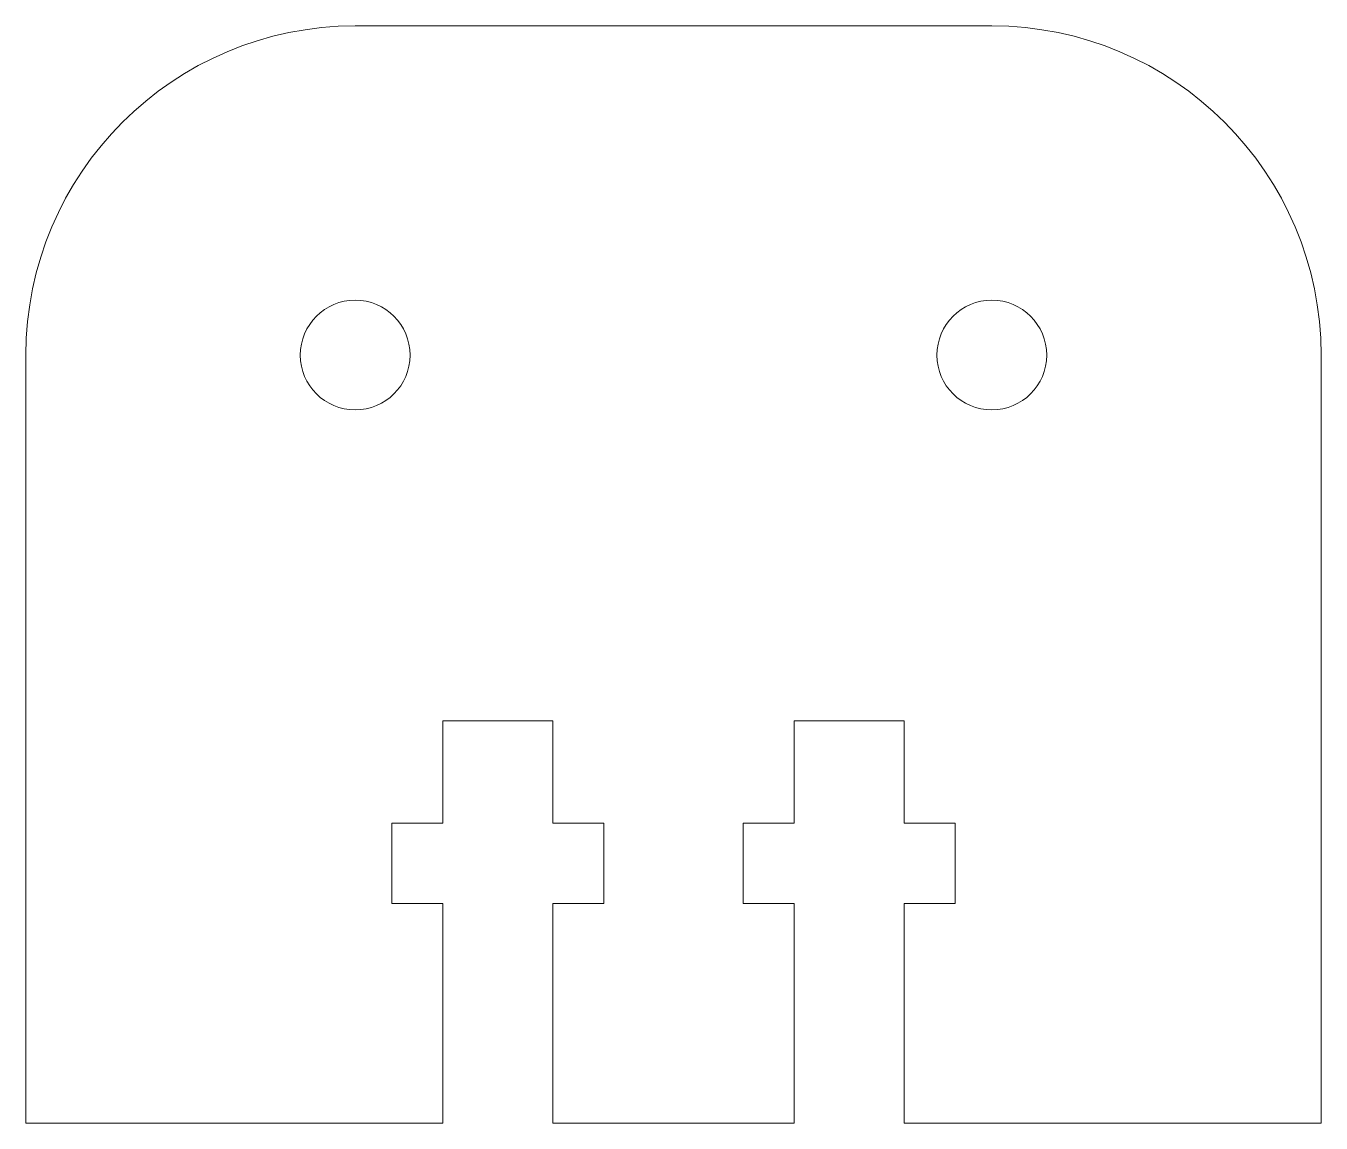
# Model space of a CAD drawing. Header units: millimetres. Extents: x -17.7 to 17.7, y -15 to 15.
import ezdxf

# ---------------------------------------------------------------- set-up
doc = ezdxf.new("R2010")
doc.units = ezdxf.units.MM

msp = doc.modelspace()

# ---------------------------------------------------------------- linework, layer by layer
at = {"color": 7, "linetype": 'Continuous', "lineweight": 15}
for p, q in [((8.7, 15), (-8.7, 15)), ((-17.7, 6), (-17.7, -15)), ((17.7, 6), (17.7, -15)), ((-6.3, -6.8), (-6.3, -4)), ((-6.3, -4), (-3.3, -4)), ((-3.3, -4), (-3.3, -6.8)), ((3.3, -4), (3.3, -6.8)), ((6.3, -4), (3.3, -4)), ((6.3, -6.8), (6.3, -4)), ((-7.7, -9), (-7.7, -6.8)), ((-7.7, -6.8), (-6.3, -6.8)), ((-3.3, -6.8), (-1.9, -6.8)), ((-1.9, -6.8), (-1.9, -9)), ((1.9, -6.8), (1.9, -9)), ((3.3, -6.8), (1.9, -6.8)), ((7.7, -6.8), (6.3, -6.8)), ((7.7, -9), (7.7, -6.8)), ((-6.3, -9), (-7.7, -9)), ((-6.3, -15), (-6.3, -9)), ((-1.9, -9), (-3.3, -9)), ((-3.3, -9), (-3.3, -15)), ((1.9, -9), (3.3, -9)), ((3.3, -9), (3.3, -15)), ((6.3, -9), (7.7, -9)), ((6.3, -15), (6.3, -9)), ((-17.7, -15), (-6.3, -15)), ((-3.3, -15), (3.3, -15)), ((17.7, -15), (6.3, -15))]:
    msp.add_line(p, q, dxfattribs=at)
for centre in [(-8.7, 6), (8.7, 6)]:
    msp.add_circle(centre, 1.5, dxfattribs=at)
for centre, start, end in [((-8.7, 6), 90, 180), ((8.7, 6), 0, 90)]:
    msp.add_arc(centre, 9, start, end, dxfattribs=at)

doc.saveas('drawing.dxf')
